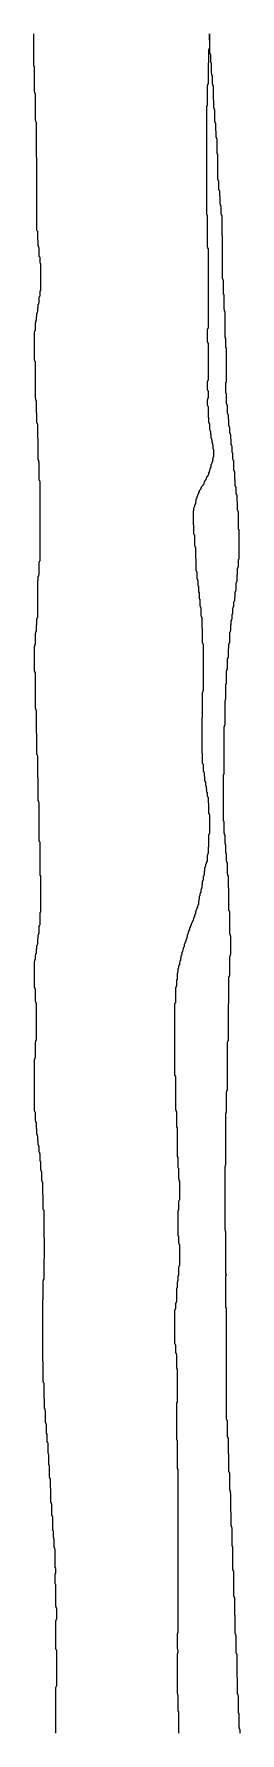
# Model space of a CAD drawing. Header units: metres. Extents: x -199 to 226, y 0 to 3499.
import ezdxf

# ---------------------------------------------------------------- set-up
doc = ezdxf.new("R2010")
doc.units = ezdxf.units.M
for name, color, linetype in [('Curve_Exist', 63, 'Continuous'), ('CuttingCurve_A', 10, 'Continuous'), ('CuttingCurve_B', 30, 'Continuous')]:
    doc.layers.add(name, color=color, linetype=linetype)

msp = doc.modelspace()

# ---------------------------------------------------------------- linework, layer by layer
at = {"layer": 'Curve_Exist'}
for points in [[(-154, 0), (-154, 94), (-153, 95), (-153, 96), (-152, 97), (-152, 170), (-153, 171), (-153, 172), (-154, 173), (-154, 231), (-153, 232), (-153, 234), (-152, 235), (-152, 257), (-153, 258), (-153, 260), (-154, 261), (-154, 306), (-155, 307), (-155, 328), (-154, 329), (-154, 340), (-155, 341), (-155, 378), (-156, 379), (-156, 381), (-157, 382), (-157, 399), (-158, 400), (-158, 402), (-159, 403), (-159, 416), (-160, 417), (-160, 445), (-161, 446), (-161, 447), (-162, 448), (-162, 471), (-163, 472), (-163, 474), (-164, 475), (-164, 503), (-165, 504), (-165, 523), (-166, 524), (-166, 526), (-167, 527), (-167, 551), (-168, 552), (-168, 573), (-169, 574), (-169, 575), (-170, 576), (-170, 597), (-171, 598), (-171, 599), (-172, 600), (-172, 616), (-173, 617), (-173, 635), (-174, 636), (-174, 638), (-175, 639), (-175, 663), (-176, 664), (-176, 667), (-177, 668), (-177, 687), (-178, 688), (-178, 720), (-179, 721), (-179, 723), (-180, 724), (-180, 764), (-181, 765), (-181, 892), (-180, 893), (-180, 931), (-179, 932), (-179, 934), (-178, 935), (-178, 976), (-177, 977), (-177, 1019), (-178, 1020), (-178, 1076), (-180, 1078), (-180, 1108), (-181, 1109), (-181, 1134), (-182, 1135), (-182, 1137), (-183, 1138), (-183, 1156), (-184, 1157), (-184, 1159), (-185, 1160), (-185, 1177), (-186, 1178), (-186, 1192), (-187, 1193), (-187, 1195), (-188, 1196), (-188, 1207), (-189, 1208), (-189, 1210), (-190, 1211), (-190, 1219), (-191, 1220), (-191, 1229), (-192, 1230), (-192, 1232), (-193, 1233), (-193, 1244), (-194, 1245), (-194, 1257), (-195, 1258), (-195, 1260), (-196, 1261), (-196, 1278), (-197, 1279), (-197, 1280), (-198, 1281), (-198, 1387), (-197, 1388), (-197, 1390), (-196, 1391), (-196, 1423), (-195, 1424), (-195, 1426), (-194, 1427), (-194, 1503), (-195, 1504), (-195, 1506), (-196, 1507), (-196, 1532), (-197, 1533), (-197, 1535), (-198, 1536), (-198, 1589), (-197, 1590), (-197, 1592), (-196, 1593), (-196, 1602), (-195, 1603), (-195, 1605), (-194, 1606), (-194, 1614), (-193, 1615), (-193, 1622), (-192, 1623), (-192, 1624), (-191, 1625), (-191, 1635), (-190, 1636), (-190, 1644), (-189, 1645), (-189, 1647), (-188, 1648), (-188, 1662), (-187, 1663), (-187, 1664), (-186, 1665), (-186, 1690), (-185, 1691), (-185, 1765), (-186, 1766), (-186, 1834), (-187, 1835), (-187, 1836), (-188, 1837), (-188, 1915), (-189, 1916), (-189, 1919), (-190, 1920), (-190, 1967), (-191, 1968), (-191, 2012), (-192, 2013), (-192, 2014), (-193, 2015), (-193, 2058), (-194, 2059), (-194, 2106), (-195, 2107), (-195, 2109), (-196, 2110), (-196, 2184), (-197, 2185), (-197, 2186), (-198, 2187), (-198, 2238), (-197, 2239), (-197, 2241), (-196, 2242), (-196, 2265), (-195, 2266), (-195, 2268), (-194, 2269), (-194, 2282), (-193, 2283), (-193, 2295), (-191, 2297), (-191, 2373), (-190, 2374), (-190, 2382), (-189, 2383), (-189, 2385), (-188, 2386), (-188, 2412), (-187, 2413), (-187, 2414), (-186, 2415), (-186, 2577), (-187, 2578), (-187, 2579), (-188, 2580), (-188, 2617), (-189, 2618), (-189, 2621), (-190, 2622), (-190, 2666), (-191, 2667), (-191, 2695), (-192, 2696), (-192, 2697), (-193, 2698), (-193, 2718), (-194, 2719), (-194, 2744), (-195, 2745), (-195, 2747), (-196, 2748), (-196, 2824), (-197, 2825), (-197, 2826), (-198, 2827), (-198, 2885), (-197, 2886), (-197, 2888), (-196, 2889), (-196, 2904), (-195, 2905), (-195, 2908), (-194, 2909), (-194, 2917), (-193, 2918), (-193, 2924), (-192, 2925), (-192, 2927), (-191, 2928), (-191, 2935), (-190, 2936), (-190, 2942), (-189, 2943), (-189, 2945), (-188, 2946), (-188, 2958), (-186, 2960), (-186, 2970), (-185, 2971), (-185, 3026), (-186, 3027), (-186, 3039), (-188, 3041), (-188, 3058), (-189, 3059), (-189, 3061), (-190, 3062), (-190, 3074), (-191, 3075), (-191, 3092), (-193, 3094), (-193, 3244), (-194, 3245), (-194, 3317), (-195, 3318), (-195, 3320), (-196, 3321), (-196, 3376), (-197, 3377), (-197, 3379), (-198, 3380), (-198, 3432), (-199, 3433), (-199, 3499)], [(226, 0), (226, 7), (225, 8), (225, 11), (224, 12), (224, 40), (223, 41), (223, 76), (222, 77), (222, 79), (221, 80), (221, 113), (220, 114), (220, 162), (219, 163), (219, 164), (218, 165), (218, 200), (217, 201), (217, 203), (216, 204), (216, 242), (215, 243), (215, 279), (214, 280), (214, 281), (213, 282), (213, 333), (212, 334), (212, 336), (211, 337), (211, 384), (210, 385), (210, 422), (209, 423), (209, 425), (208, 426), (208, 455), (207, 456), (207, 492), (206, 493), (206, 495), (207, 496), (206, 497), (206, 499), (205, 500), (205, 535), (204, 536), (204, 537), (203, 538), (203, 574), (202, 575), (202, 607), (201, 608), (201, 609), (200, 610), (200, 643), (199, 644), (199, 646), (198, 647), (198, 875), (197, 876), (197, 942), (198, 943), (198, 944), (197, 945), (197, 1032), (196, 1033), (196, 1035), (195, 1036), (195, 1167), (196, 1168), (196, 1170), (197, 1171), (197, 1277), (198, 1278), (198, 1320), (199, 1321), (199, 1323), (200, 1324), (200, 1423), (201, 1424), (201, 1425), (202, 1426), (202, 1502), (203, 1503), (203, 1557), (204, 1558), (204, 1560), (205, 1561), (205, 1600), (206, 1601), (206, 1603), (207, 1604), (207, 1641), (206, 1642), (206, 1644), (205, 1645), (205, 1691), (204, 1692), (204, 1693), (203, 1694), (203, 1740), (202, 1741), (202, 1765), (201, 1766), (201, 1768), (200, 1769), (200, 1792), (199, 1793), (199, 1795), (198, 1796), (198, 1811), (197, 1812), (197, 1828), (196, 1829), (196, 1831), (195, 1832), (195, 1849), (194, 1850), (194, 1853), (193, 1854), (193, 1877), (192, 1878), (192, 1974), (193, 1975), (193, 2072), (194, 2073), (194, 2075), (195, 2076), (195, 2126), (196, 2127), (196, 2129), (197, 2130), (197, 2160), (198, 2161), (198, 2187), (199, 2188), (199, 2190), (200, 2191), (200, 2212), (201, 2213), (201, 2214), (202, 2215), (202, 2233), (203, 2234), (203, 2243), (204, 2244), (204, 2245), (205, 2246), (205, 2267), (206, 2268), (206, 2270), (207, 2271), (207, 2282), (208, 2283), (208, 2291), (209, 2292), (209, 2294), (210, 2295), (210, 2304), (211, 2305), (211, 2316), (212, 2317), (212, 2319), (213, 2320), (213, 2329), (214, 2330), (214, 2331), (215, 2332), (215, 2339), (216, 2340), (216, 2350), (217, 2351), (217, 2353), (218, 2354), (218, 2368), (219, 2369), (219, 2371), (220, 2372), (220, 2385), (221, 2386), (221, 2399), (222, 2400), (222, 2402), (223, 2403), (223, 2417), (224, 2418), (224, 2478), (223, 2479), (223, 2514), (222, 2515), (222, 2517), (221, 2518), (221, 2535), (220, 2536), (220, 2549), (219, 2550), (219, 2552), (218, 2553), (218, 2565), (217, 2566), (217, 2567), (216, 2568), (216, 2581), (215, 2582), (215, 2598), (214, 2599), (214, 2600), (213, 2601), (213, 2620), (212, 2621), (212, 2623), (211, 2624), (211, 2636), (210, 2637), (210, 2649), (209, 2650), (209, 2652), (208, 2653), (208, 2664), (207, 2665), (207, 2673), (206, 2674), (206, 2676), (205, 2677), (205, 2688), (204, 2689), (204, 2691), (203, 2692), (203, 2705), (202, 2706), (202, 2715), (201, 2716), (201, 2717), (200, 2718), (200, 2734), (199, 2735), (199, 2737), (198, 2738), (198, 2758), (197, 2759), (197, 2781), (198, 2782), (198, 2852), (197, 2853), (197, 2871), (196, 2872), (196, 2873), (195, 2874), (195, 2927), (194, 2928), (194, 2931), (193, 2932), (193, 2962), (192, 2963), (192, 2991), (191, 2992), (191, 2994), (190, 2995), (190, 3083), (189, 3084), (189, 3125), (188, 3126), (188, 3128), (187, 3129), (187, 3145), (186, 3146), (186, 3148), (185, 3149), (185, 3164), (184, 3165), (184, 3176), (183, 3177), (183, 3178), (182, 3179), (182, 3196), (181, 3197), (181, 3199), (180, 3200), (180, 3251), (179, 3252), (179, 3282), (178, 3283), (178, 3285), (177, 3286), (177, 3299), (176, 3300), (176, 3315), (175, 3316), (175, 3318), (174, 3319), (174, 3342), (173, 3343), (173, 3345), (172, 3346), (172, 3363), (171, 3364), (171, 3392), (170, 3393), (170, 3395), (169, 3396), (169, 3413), (168, 3414), (168, 3417), (167, 3418), (167, 3439), (166, 3440), (166, 3456), (165, 3457), (165, 3458), (164, 3459), (164, 3485), (163, 3486), (163, 3499)]]:
    msp.add_lwpolyline(points, dxfattribs=at)
at = {"layer": 'CuttingCurve_A'}
msp.add_lwpolyline([(-154, 0), (-154, 94), (-153, 95), (-153, 96), (-152, 97), (-152, 170), (-153, 171), (-153, 172), (-154, 173), (-154, 231), (-153, 232), (-153, 234), (-152, 235), (-152, 257), (-153, 258), (-153, 260), (-154, 261), (-154, 306), (-155, 307), (-155, 328), (-154, 329), (-154, 340), (-155, 341), (-155, 378), (-156, 379), (-156, 381), (-157, 382), (-157, 399), (-158, 400), (-158, 402), (-159, 403), (-159, 416), (-160, 417), (-160, 445), (-161, 446), (-161, 447), (-162, 448), (-162, 471), (-163, 472), (-163, 474), (-164, 475), (-164, 503), (-165, 504), (-165, 523), (-166, 524), (-166, 526), (-167, 527), (-167, 551), (-168, 552), (-168, 573), (-169, 574), (-169, 575), (-170, 576), (-170, 597), (-171, 598), (-171, 599), (-172, 600), (-172, 616), (-173, 617), (-173, 635), (-174, 636), (-174, 638), (-175, 639), (-175, 663), (-176, 664), (-176, 667), (-177, 668), (-177, 687), (-178, 688), (-178, 720), (-179, 721), (-179, 723), (-180, 724), (-180, 764), (-181, 765), (-181, 892), (-180, 893), (-180, 931), (-179, 932), (-179, 934), (-178, 935), (-178, 976), (-177, 977), (-177, 1019), (-178, 1020), (-178, 1076), (-180, 1078), (-180, 1108), (-181, 1109), (-181, 1134), (-182, 1135), (-182, 1137), (-183, 1138), (-183, 1156), (-184, 1157), (-184, 1159), (-185, 1160), (-185, 1177), (-186, 1178), (-186, 1192), (-187, 1193), (-187, 1195), (-188, 1196), (-188, 1207), (-189, 1208), (-189, 1210), (-190, 1211), (-190, 1219), (-191, 1220), (-191, 1229), (-192, 1230), (-192, 1232), (-193, 1233), (-193, 1244), (-194, 1245), (-194, 1257), (-195, 1258), (-195, 1260), (-196, 1261), (-196, 1278), (-197, 1279), (-197, 1280), (-198, 1281), (-198, 1387), (-197, 1388), (-197, 1390), (-196, 1391), (-196, 1423), (-195, 1424), (-195, 1426), (-194, 1427), (-194, 1503), (-195, 1504), (-195, 1506), (-196, 1507), (-196, 1532), (-197, 1533), (-197, 1535), (-198, 1536), (-198, 1589), (-197, 1590), (-197, 1592), (-196, 1593), (-196, 1602), (-195, 1603), (-195, 1605), (-194, 1606), (-194, 1614), (-193, 1615), (-193, 1622), (-192, 1623), (-192, 1624), (-191, 1625), (-191, 1635), (-190, 1636), (-190, 1644), (-189, 1645), (-189, 1647), (-188, 1648), (-188, 1662), (-187, 1663), (-187, 1664), (-186, 1665), (-186, 1690), (-185, 1691), (-185, 1765), (-186, 1766), (-186, 1834), (-187, 1835), (-187, 1836), (-188, 1837), (-188, 1915), (-189, 1916), (-189, 1919), (-190, 1920), (-190, 1967), (-191, 1968), (-191, 2012), (-192, 2013), (-192, 2014), (-193, 2015), (-193, 2058), (-194, 2059), (-194, 2106), (-195, 2107), (-195, 2109), (-196, 2110), (-196, 2184), (-197, 2185), (-197, 2186), (-198, 2187), (-198, 2238), (-197, 2239), (-197, 2241), (-196, 2242), (-196, 2265), (-195, 2266), (-195, 2268), (-194, 2269), (-194, 2282), (-193, 2283), (-193, 2295), (-191, 2297), (-191, 2373), (-190, 2374), (-190, 2382), (-189, 2383), (-189, 2385), (-188, 2386), (-188, 2412), (-187, 2413), (-187, 2414), (-186, 2415), (-186, 2577), (-187, 2578), (-187, 2579), (-188, 2580), (-188, 2617), (-189, 2618), (-189, 2621), (-190, 2622), (-190, 2666), (-191, 2667), (-191, 2695), (-192, 2696), (-192, 2697), (-193, 2698), (-193, 2718), (-194, 2719), (-194, 2744), (-195, 2745), (-195, 2747), (-196, 2748), (-196, 2824), (-197, 2825), (-197, 2826), (-198, 2827), (-198, 2885), (-197, 2886), (-197, 2888), (-196, 2889), (-196, 2904), (-195, 2905), (-195, 2908), (-194, 2909), (-194, 2917), (-193, 2918), (-193, 2924), (-192, 2925), (-192, 2927), (-191, 2928), (-191, 2935), (-190, 2936), (-190, 2942), (-189, 2943), (-189, 2945), (-188, 2946), (-188, 2958), (-186, 2960), (-186, 2970), (-185, 2971), (-185, 3026), (-186, 3027), (-186, 3039), (-188, 3041), (-188, 3058), (-189, 3059), (-189, 3061), (-190, 3062), (-190, 3074), (-191, 3075), (-191, 3092), (-193, 3094), (-193, 3244), (-194, 3245), (-194, 3317), (-195, 3318), (-195, 3320), (-196, 3321), (-196, 3376), (-197, 3377), (-197, 3379), (-198, 3380), (-198, 3432), (-199, 3433), (-199, 3499)], dxfattribs=at)
at = {"layer": 'CuttingCurve_B'}
msp.add_lwpolyline([(163, 3499), (163, 3470), (162, 3469), (162, 3468), (161, 3467), (161, 3440), (160, 3439), (160, 3396), (159, 3395), (159, 3393), (158, 3392), (158, 3351), (157, 3350), (157, 3127), (158, 3126), (158, 3061), (159, 3060), (159, 3058), (160, 3057), (160, 2893), (159, 2892), (159, 2891), (158, 2890), (158, 2866), (159, 2865), (159, 2863), (160, 2862), (160, 2786), (159, 2785), (159, 2783), (158, 2782), (158, 2767), (159, 2766), (159, 2765), (160, 2764), (160, 2749), (159, 2748), (159, 2746), (158, 2745), (158, 2735), (159, 2734), (159, 2733), (160, 2732), (160, 2710), (161, 2709), (161, 2699), (162, 2698), (162, 2697), (163, 2696), (163, 2685), (164, 2684), (164, 2682), (165, 2681), (165, 2675), (166, 2674), (166, 2667), (167, 2666), (167, 2664), (168, 2663), (168, 2657), (169, 2656), (169, 2653), (170, 2652), (170, 2645), (171, 2644), (171, 2628), (170, 2627), (170, 2622), (169, 2621), (169, 2618), (168, 2617), (168, 2615), (167, 2614), (167, 2613), (166, 2612), (166, 2607), (165, 2606), (165, 2605), (164, 2604), (164, 2602), (163, 2601), (163, 2599), (162, 2598), (162, 2596), (161, 2595), (161, 2591), (159, 2589), (159, 2588), (157, 2586), (157, 2585), (156, 2584), (156, 2582), (155, 2581), (155, 2580), (153, 2578), (153, 2577), (152, 2576), (152, 2575), (151, 2574), (151, 2572), (149, 2570), (149, 2569), (146, 2566), (146, 2565), (145, 2564), (145, 2562), (144, 2561), (144, 2560), (142, 2558), (142, 2557), (140, 2555), (140, 2552), (139, 2551), (139, 2550), (138, 2549), (138, 2547), (137, 2546), (137, 2544), (136, 2543), (136, 2542), (135, 2541), (135, 2536), (134, 2535), (134, 2531), (133, 2530), (133, 2529), (132, 2528), (132, 2525), (131, 2524), (131, 2523), (130, 2522), (130, 2517), (129, 2516), (129, 2489), (130, 2488), (130, 2470), (131, 2469), (131, 2468), (132, 2467), (132, 2446), (133, 2445), (133, 2443), (134, 2442), (134, 2420), (135, 2419), (135, 2394), (136, 2393), (136, 2392), (137, 2391), (137, 2377), (138, 2376), (138, 2374), (139, 2373), (139, 2363), (140, 2362), (140, 2350), (142, 2348), (142, 2336), (143, 2335), (143, 2322), (144, 2321), (144, 2319), (145, 2318), (145, 2302), (146, 2301), (146, 2299), (147, 2298), (147, 2276), (148, 2275), (148, 2245), (149, 2244), (149, 2243), (150, 2242), (150, 2147), (149, 2146), (149, 2144), (148, 2143), (148, 2091), (147, 2090), (147, 2019), (148, 2018), (148, 1997), (150, 1995), (150, 1981), (151, 1980), (151, 1978), (152, 1977), (152, 1971), (153, 1970), (153, 1961), (154, 1960), (154, 1959), (155, 1958), (155, 1951), (156, 1950), (156, 1946), (157, 1945), (157, 1943), (156, 1942), (157, 1941), (157, 1938), (158, 1937), (158, 1930), (159, 1929), (159, 1928), (160, 1927), (160, 1916), (161, 1915), (161, 1894), (162, 1893), (162, 1892), (163, 1891), (163, 1853), (162, 1852), (162, 1851), (161, 1850), (161, 1825), (160, 1824), (160, 1811), (159, 1810), (159, 1808), (158, 1807), (158, 1795), (157, 1794), (157, 1793), (156, 1792), (156, 1790), (155, 1789), (155, 1785), (154, 1784), (154, 1783), (153, 1782), (153, 1775), (152, 1774), (152, 1768), (151, 1767), (151, 1765), (150, 1764), (150, 1757), (149, 1756), (149, 1755), (148, 1754), (148, 1747), (147, 1746), (147, 1740), (146, 1739), (146, 1737), (145, 1736), (145, 1731), (144, 1730), (144, 1729), (143, 1728), (143, 1724), (142, 1723), (142, 1717), (141, 1716), (141, 1714), (140, 1713), (140, 1706), (139, 1705), (139, 1704), (138, 1703), (138, 1701), (137, 1700), (137, 1697), (136, 1696), (136, 1695), (135, 1694), (135, 1692), (134, 1691), (134, 1687), (133, 1686), (133, 1685), (132, 1684), (132, 1681), (131, 1680), (131, 1679), (130, 1678), (130, 1676), (129, 1675), (129, 1673), (128, 1672), (128, 1671), (127, 1670), (127, 1669), (126, 1668), (126, 1667), (125, 1666), (125, 1664), (124, 1663), (124, 1661), (123, 1660), (123, 1659), (122, 1658), (122, 1655), (121, 1654), (121, 1653), (120, 1652), (120, 1650), (119, 1649), (119, 1647), (118, 1646), (118, 1645), (117, 1644), (117, 1641), (116, 1640), (116, 1636), (115, 1635), (115, 1634), (114, 1633), (114, 1630), (113, 1629), (113, 1628), (112, 1627), (112, 1625), (111, 1624), (111, 1619), (109, 1617), (109, 1614), (108, 1613), (108, 1612), (107, 1611), (107, 1609), (106, 1608), (106, 1603), (105, 1602), (105, 1601), (104, 1600), (104, 1596), (103, 1595), (103, 1591), (102, 1590), (102, 1588), (101, 1587), (101, 1582), (100, 1581), (100, 1580), (99, 1579), (99, 1575), (98, 1574), (98, 1568), (97, 1567), (97, 1565), (96, 1564), (96, 1552), (95, 1551), (95, 1539), (94, 1538), (94, 1536), (93, 1535), (93, 1504), (91, 1502), (91, 1355), (92, 1354), (92, 1353), (93, 1352), (93, 1283), (94, 1282), (94, 1280), (95, 1279), (95, 1248), (96, 1247), (96, 1187), (98, 1185), (98, 1164), (99, 1163), (99, 1142), (100, 1141), (100, 1138), (101, 1137), (101, 1098), (100, 1097), (100, 1095), (99, 1094), (99, 1077), (98, 1076), (98, 1024), (99, 1023), (99, 1010), (100, 1009), (100, 1007), (101, 1006), (101, 963), (100, 962), (100, 960), (99, 959), (99, 942), (98, 941), (98, 932), (97, 931), (97, 929), (96, 928), (96, 917), (95, 916), (95, 889), (94, 888), (94, 886), (93, 885), (93, 874), (92, 873), (92, 872), (91, 871), (91, 802), (92, 801), (92, 800), (93, 799), (93, 783), (94, 782), (94, 780), (95, 779), (95, 751), (96, 750), (96, 681), (95, 680), (95, 604), (96, 603), (96, 545), (98, 543), (98, 207), (97, 206), (97, 205), (96, 204), (96, 174), (97, 173), (97, 171), (98, 170), (98, 166), (97, 165), (97, 163), (96, 162), (96, 82), (97, 81), (97, 79), (98, 78), (98, 45), (99, 44), (99, 0)], dxfattribs=at)

doc.saveas('drawing.dxf')
